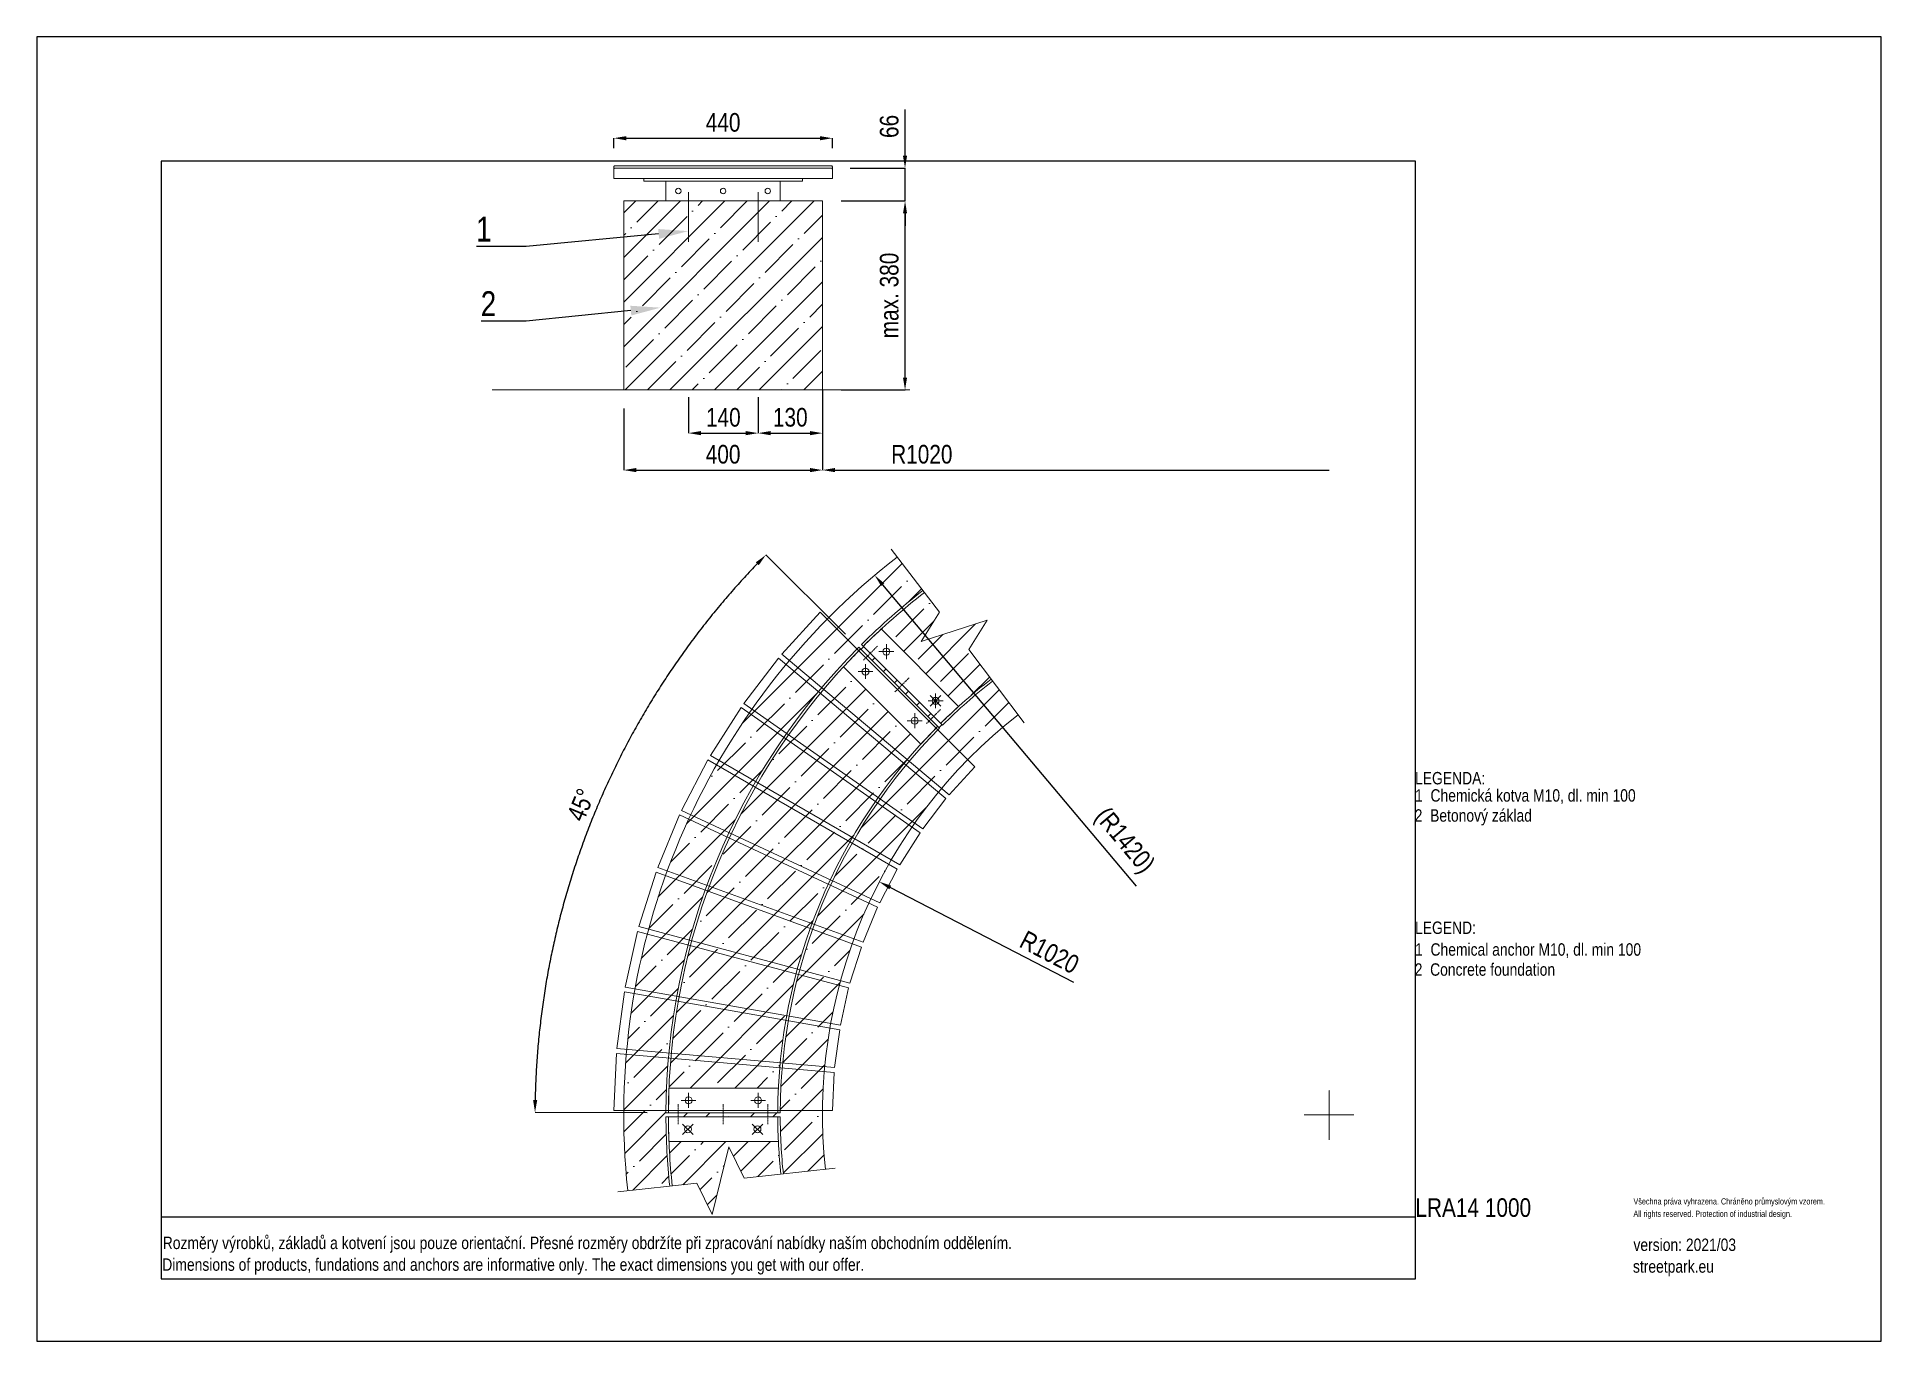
# Model space of a CAD drawing. Header units: millimetres. Extents: x 22162 to 37591, y 3160 to 7360.
# Drawn here: x 22162 to 28102, y 3160 to 7360 of the extents above.
import ezdxf
from ezdxf import colors
from ezdxf.entities.mleader import LeaderData, LeaderLine
from ezdxf.lldxf.tags import DXFTag
from ezdxf.math import Vec2, Vec3

# ---------------------------------------------------------------- set-up
doc = ezdxf.new("R2010")
doc.units = ezdxf.units.MM
doc.header["$LTSCALE"] = 0.3
doc.linetypes.add('ACAD_ISO10W100', pattern=[18.5, 12, -3, 0.5, -3])
doc.linetypes.add('INCONTINUOUS', pattern=[200000.001, 200000, -0.001])
doc.layers.add('DREVO', color=7, linetype='Continuous')
for name, color, linetype, lineweight in [('KOTY', 3, 'INCONTINUOUS', 9), ('OBRYSOVA', 7, 'Continuous', 9), ('OSY', 7, 'ACAD_ISO10W100', 15), ('Visible', 7, 'Continuous', 18)]:
    doc.layers.add(name, color=color, linetype=linetype, lineweight=lineweight)
doc.layers.add('Nekreslit', color=6, linetype='Continuous', plot=False)
doc.layers.add('SRAFY', color=7, linetype='Continuous', lineweight=9, true_color=0x5b5b5b)
doc.styles.add('SEACAD_Arial', font='arial.ttf', dxfattribs={"width": 0.8})
tags = doc.linetypes.add('CENTER2', pattern=[28.575, 19.05, -3.175, 3.175, -3.175]).pattern_tags.tags
tags[10:11] = [DXFTag(74, 4), DXFTag(75, 0), DXFTag(340, '0'), DXFTag(46, 0.0), DXFTag(50, 0.0), DXFTag(44, 0.0), DXFTag(45, 0.0)]
tags[8:9] = [DXFTag(74, 4), DXFTag(75, 0), DXFTag(340, '0'), DXFTag(46, 0.0), DXFTag(50, 0.0), DXFTag(44, 0.0), DXFTag(45, 0.0)]
tags[6:7] = [DXFTag(74, 4), DXFTag(75, 0), DXFTag(340, '0'), DXFTag(46, 0.0), DXFTag(50, 0.0), DXFTag(44, 0.0), DXFTag(45, 0.0)]
tags[4:5] = [DXFTag(74, 4), DXFTag(75, 0), DXFTag(340, '0'), DXFTag(46, 0.0), DXFTag(50, 0.0), DXFTag(44, 0.0), DXFTag(45, 0.0)]
tags = doc.linetypes.add('HIDDEN2', pattern=[4.7625, 3.175, -1.5875]).pattern_tags.tags
tags[6:7] = [DXFTag(74, 4), DXFTag(75, 0), DXFTag(340, '0'), DXFTag(46, 0.0), DXFTag(50, 0.0), DXFTag(44, 0.0), DXFTag(45, 0.0)]
tags[4:5] = [DXFTag(74, 4), DXFTag(75, 0), DXFTag(340, '0'), DXFTag(46, 0.0), DXFTag(50, 0.0), DXFTag(44, 0.0), DXFTag(45, 0.0)]
doc.dimstyles.new('ISO-25', dxfattribs={"dimtxt": 1.6, "dimasz": 2, "dimexe": 0.5, "dimexo": 1.5, "dimtad": 1, "dimdec": 0, "dimtxsty": 'SEACAD_Arial', "dimcen": 2, "dimadec": 0, "dimazin": 0, "dimtfac": 1, "dimtdec": 0, "dimtmove": 0, "dimatfit": 3, "dimfxl": 1, "dimarcsym": 0})

# ---------------------------------------------------------------- blocks, each defined once
blk = doc.blocks.new('*D178')
at = {"layer": 'Defpoints', "color": 0, "transparency": 16777216}
for p in [(24692.3, 6831.1), (24958.3, 6831.1), (24692.3, 6222.6)]:
    blk.add_point(p, dxfattribs=at)
at = {"layer": 'KOTY', "color": 0, "lineweight": -2, "transparency": 16777216}
for p, q in [((24752.3, 6831.1), (24958.3, 6831.1)), ((24958.3, 6262.6), (24958.3, 6791.1)), ((24752.3, 6222.6), (24958.3, 6222.6))]:
    blk.add_line(p, q, dxfattribs=at)
at = {"layer": 'KOTY', "color": 0, "transparency": 16777216}
for points in [[(24951.6, 6791.1), (24964.9, 6791.1), (24958.3, 6831.1)], [(24951.6, 6262.6), (24964.9, 6262.6), (24958.3, 6222.6)]]:
    blk.add_solid(points, dxfattribs=at)
at = {"layer": 'KOTY', "color": 0, "transparency": 16777216, "insert": (24907.6, 6526.8), "char_height": 60, "attachment_point": 5, "rotation": 90, "style": 'SEACAD_Arial'}
blk.add_mtext('max. 380', dxfattribs=at)
blk = doc.blocks.new('*D179')
at = {"layer": 'Defpoints', "color": 0, "transparency": 16777216}
for p in [(24052.3, 6222.6), (24692.3, 6222.6), (24692.3, 5964.5)]:
    blk.add_point(p, dxfattribs=at)
at = {"layer": 'KOTY', "color": 0, "lineweight": -2, "transparency": 16777216}
for p, q in [((24052.3, 6162.6), (24052.3, 5964.5)), ((24692.3, 6162.6), (24692.3, 5964.5)), ((24092.3, 5964.5), (24652.3, 5964.5))]:
    blk.add_line(p, q, dxfattribs=at)
at = {"layer": 'KOTY', "color": 0, "transparency": 16777216}
for points in [[(24092.3, 5971.2), (24092.3, 5957.9), (24052.3, 5964.5)], [(24652.3, 5971.2), (24652.3, 5957.9), (24692.3, 5964.5)]]:
    blk.add_solid(points, dxfattribs=at)
at = {"layer": 'KOTY', "color": 0, "transparency": 16777216, "insert": (24372.3, 6015.2), "char_height": 60, "attachment_point": 5, "style": 'SEACAD_Arial'}
blk.add_mtext('400', dxfattribs=at)
blk = doc.blocks.new('*D180')
at = {"layer": 'Defpoints', "color": 0, "transparency": 16777216}
for p in [(24721.1, 6936.7), (24958.3, 6936.7), (24692.3, 6831.1)]:
    blk.add_point(p, dxfattribs=at)
at = {"layer": 'KOTY', "color": 0, "lineweight": -2, "transparency": 16777216}
for p, q in [((24958.3, 6976.7), (24958.3, 7125.7)), ((24781.1, 6936.7), (24958.3, 6936.7)), ((24958.3, 6831.1), (24958.3, 6936.7)), ((24752.3, 6831.1), (24958.3, 6831.1)), ((24958.3, 6791.1), (24958.3, 6751.1))]:
    blk.add_line(p, q, dxfattribs=at)
at = {"layer": 'KOTY', "color": 0, "transparency": 16777216}
for points in [[(24951.6, 6976.7), (24964.9, 6976.7), (24958.3, 6936.7)], [(24951.6, 6791.1), (24964.9, 6791.1), (24958.3, 6831.1)]]:
    blk.add_solid(points, dxfattribs=at)
at = {"layer": 'KOTY', "color": 0, "transparency": 16777216, "insert": (24907.6, 7071.2), "char_height": 60, "attachment_point": 5, "rotation": 90, "style": 'SEACAD_Arial'}
blk.add_mtext('66', dxfattribs=at)
blk = doc.blocks.new('*D181')
at = {"layer": 'Defpoints', "color": 0, "transparency": 16777216}
for p in [(24724.3, 7033.3), (24020.3, 6941.5), (24724.3, 6941.5)]:
    blk.add_point(p, dxfattribs=at)
at = {"layer": 'KOTY', "color": 0, "lineweight": -2, "transparency": 16777216}
for p, q in [((24020.3, 7001.5), (24020.3, 7033.3)), ((24060.3, 7033.3), (24684.3, 7033.3)), ((24724.3, 7001.5), (24724.3, 7033.3))]:
    blk.add_line(p, q, dxfattribs=at)
at = {"layer": 'KOTY', "color": 0, "transparency": 16777216}
for points in [[(24060.3, 7039.9), (24060.3, 7026.6), (24020.3, 7033.3)], [(24684.3, 7039.9), (24684.3, 7026.6), (24724.3, 7033.3)]]:
    blk.add_solid(points, dxfattribs=at)
at = {"layer": 'KOTY', "color": 0, "transparency": 16777216, "insert": (24372.3, 7083.9), "char_height": 60, "attachment_point": 5, "style": 'SEACAD_Arial'}
blk.add_mtext('440', dxfattribs=at)
blk = doc.blocks.new('*D182')
at = {"layer": 'Defpoints', "color": 0, "transparency": 16777216}
for p in [(24809.3, 5394), (24107.9, 5164.8), (24188.2, 3894.6), (26324.2, 3888.2)]:
    blk.add_point(p, dxfattribs=at)
at = {"layer": 'KOTY', "color": 0, "lineweight": -2, "transparency": 16777216}
for p, q in [((24766.8, 5436.3), (24510.2, 5691.3)), ((24128.2, 3894.8), (23766.5, 3895.9))]:
    blk.add_line(p, q, dxfattribs=at)
blk.add_arc((26324.2, 3888.2), 2557.7, 136.06803, 178.93059, dxfattribs=at)
at = {"layer": 'KOTY', "color": 0, "transparency": 16777216}
for points in [[(24477.5, 5667.4), (24487, 5658.1), (24510.2, 5691.3)], [(23773.6, 3935.8), (23760.3, 3936), (23766.5, 3895.9)]]:
    blk.add_solid(points, dxfattribs=at)
at = {"layer": 'KOTY', "color": 0, "transparency": 16777216, "insert": (23914.5, 4886.3), "char_height": 60, "attachment_point": 5, "rotation": 67.49931, "style": 'SEACAD_Arial'}
blk.add_mtext('45°', dxfattribs=at)
blk = doc.blocks.new('*D183')
at = {"layer": 'Defpoints', "color": 0, "transparency": 16777216}
for p in [(24261, 6699.9), (24485.1, 6699.9), (24485.1, 6083.5)]:
    blk.add_point(p, dxfattribs=at)
at = {"layer": 'KOTY', "color": 0, "lineweight": -2, "transparency": 16777216}
for p, q in [((24261, 6199.9), (24261, 6083.5)), ((24485.1, 6199.9), (24485.1, 6083.5)), ((24301, 6083.5), (24445.1, 6083.5))]:
    blk.add_line(p, q, dxfattribs=at)
at = {"layer": 'KOTY', "color": 0, "transparency": 16777216}
for points in [[(24301, 6090.2), (24301, 6076.8), (24261, 6083.5)], [(24445.1, 6090.2), (24445.1, 6076.8), (24485.1, 6083.5)]]:
    blk.add_solid(points, dxfattribs=at)
at = {"layer": 'KOTY', "color": 0, "transparency": 16777216, "insert": (24373, 6134.1), "char_height": 60, "attachment_point": 5, "style": 'SEACAD_Arial'}
blk.add_mtext('140', dxfattribs=at)
blk = doc.blocks.new('*D184')
at = {"layer": 'Defpoints', "color": 0, "transparency": 16777216}
for p in [(24485.1, 6699.9), (24692.3, 6699.9), (24692.3, 6083.5)]:
    blk.add_point(p, dxfattribs=at)
at = {"layer": 'KOTY', "color": 0, "lineweight": -2, "transparency": 16777216}
for p, q in [((24485.1, 6199.9), (24485.1, 6083.5)), ((24692.3, 6199.9), (24692.3, 6083.5)), ((24525.1, 6083.5), (24652.3, 6083.5))]:
    blk.add_line(p, q, dxfattribs=at)
at = {"layer": 'KOTY', "color": 0, "transparency": 16777216}
for points in [[(24525.1, 6090.2), (24525.1, 6076.8), (24485.1, 6083.5)], [(24652.3, 6090.2), (24652.3, 6076.8), (24692.3, 6083.5)]]:
    blk.add_solid(points, dxfattribs=at)
at = {"layer": 'KOTY', "color": 0, "transparency": 16777216, "insert": (24588.7, 6134.2), "char_height": 60, "attachment_point": 5, "style": 'SEACAD_Arial'}
blk.add_mtext('130', dxfattribs=at)
blk = doc.blocks.new('*D185')
at = {"layer": 'Defpoints', "color": 0, "transparency": 16777216}
for p in [(24875.1, 4638.9), (26324.2, 3888.2)]:
    blk.add_point(p, dxfattribs=at)
at = {"layer": 'KOTY', "color": 0, "lineweight": -2, "transparency": 16777216}
blk.add_line((25502.1, 4314.1), (24910.7, 4620.5), dxfattribs=at)
at = {"layer": 'KOTY', "color": 0, "transparency": 16777216}
blk.add_solid([(24913.7, 4626.4), (24907.6, 4614.6), (24875.1, 4638.9)], dxfattribs=at)
at = {"layer": 'KOTY', "color": 0, "transparency": 16777216, "insert": (25423.7, 4411.7), "char_height": 60, "attachment_point": 5, "rotation": 332.61299, "style": 'SEACAD_Arial'}
blk.add_mtext('R1020', dxfattribs=at)
blk = doc.blocks.new('*D186')
at = {"layer": 'Defpoints', "color": 0, "transparency": 16777216}
for p in [(24860.5, 5625.9), (26324.2, 3888.2)]:
    blk.add_point(p, dxfattribs=at)
at = {"layer": 'KOTY', "color": 0, "lineweight": -2, "transparency": 16777216}
blk.add_line((25704.2, 4624.3), (24886.3, 5595.3), dxfattribs=at)
at = {"layer": 'KOTY', "color": 0, "transparency": 16777216}
blk.add_solid([(24891.4, 5599.6), (24881.2, 5591), (24860.5, 5625.9)], dxfattribs=at)
at = {"layer": 'KOTY', "color": 0, "transparency": 16777216, "insert": (25660.8, 4767.9), "char_height": 60, "attachment_point": 5, "rotation": 310.108, "style": 'SEACAD_Arial'}
blk.add_mtext('(R1420)', dxfattribs=at)
blk = doc.blocks.new('*D188')
at = {"layer": 'Defpoints', "color": 0, "transparency": 16777216}
for p in [(24692.3, 6222.6), (26324.2, 5964.5), (26324.2, 3888.2)]:
    blk.add_point(p, dxfattribs=at)
at = {"layer": 'KOTY', "color": 0, "lineweight": -2, "transparency": 16777216}
for p, q in [((24692.3, 6222.6), (24692.3, 5964.5)), ((24732.3, 5964.5), (26324.2, 5964.5))]:
    blk.add_line(p, q, dxfattribs=at)
at = {"layer": 'KOTY', "color": 0, "transparency": 16777216}
blk.add_solid([(24732.3, 5971.2), (24732.3, 5957.9), (24692.3, 5964.5)], dxfattribs=at)
at = {"layer": 'KOTY', "color": 0, "transparency": 16777216, "insert": (25012.3, 6015.2), "char_height": 60, "attachment_point": 5, "style": 'SEACAD_Arial'}
blk.add_mtext('R1020', dxfattribs=at)
blk = doc.blocks.new('_None')

msp = doc.modelspace()

# ---------------------------------------------------------------- hatches: boundary and pattern name
at = {"layer": 'SRAFY'}
h = msp.add_hatch(dxfattribs=at)
h.set_pattern_fill('ANSI35', color=256, scale=16, style=0)
h.set_pattern_definition([(45, (-12922.28, -1301.58), (-71.84205, 71.84205), []), (45, (-12850.44, -1301.58), (-71.84205, 71.84205), [127, -25.4, 0, -25.4])])
h.paths.add_polyline_path([(24540.3, 6831.1), (24692.3, 6831.1), (24692.3, 6222.6), (24052.3, 6222.6), (24052.3, 6831.1), (24204.3, 6831.1)])
h = msp.add_hatch(dxfattribs=at)
h.set_pattern_fill('ANSI35', color=256, scale=16, style=0)
h.set_pattern_definition([(45, (-15141.1, -3103.65), (-71.84205, 71.84205), []), (45, (-15069.25, -3103.65), (-71.84205, 71.84205), [127, -25.4, 0, -25.4])])
h.paths.add_polyline_path([(24188.2, 3881.8), (24228.1, 3881.8), (24228.1, 3894.6), (24188.2, 3894.6, -0.197348), (24809.3, 5394), (24837.6, 5365.7), (24846.7, 5374.8), (24818.4, 5403.1, -0.030812), (25016, 5576.7), (24932.7, 5684.2, 0.260461), (24065.4, 3644.2), (24200.6, 3658.8, -0.02615)])
h.paths.add_polyline_path([(25069.7, 5507.4), (25020.9, 5570.4, 0.021404), (24881.9, 5452.8), (25131, 5203.6, -0.019202), (25235.5, 5291.3), (25163.6, 5386.3), (25223.3, 5481), (25116.6, 5446.8), (25010, 5412.6)])
h.paths.add_polyline_path([(24846.7, 5374.8), (24837.6, 5365.7), (24939.4, 5263.9), (24948.5, 5273)], flags=17)
h.paths.add_polyline_path([(24948.5, 5273), (24939.4, 5263.9), (25041.3, 5162.1), (25050.3, 5171.1)], flags=17)
h.paths.add_polyline_path([(25322.4, 5176.5), (25240.3, 5284.9, 0.030462), (25078.6, 5142.9), (25050.3, 5171.1), (25041.3, 5162.1), (25069.6, 5133.8, 0.197035), (24556.2, 3894.6), (24516.1, 3894.6), (24516.1, 3881.8), (24556.2, 3881.8, 0.025998), (24566.4, 3698.4), (24701.7, 3713, -0.259983)])
h.paths.add_polyline_path([(25008.9, 5081.6), (24759.8, 5330.7, 0.177899), (24198, 3974.6), (24550.3, 3974.6, -0.173757)], flags=17)
h.paths.add_polyline_path([(24390.7, 3785.2), (24440.1, 3684.7), (24558.5, 3697.5, -0.014755), (24550.3, 3802), (24198, 3801.9, 0.016759), (24208.5, 3659.7), (24287.7, 3668.3), (24337.1, 3567.7), (24363.9, 3676.5)])
h.paths.add_polyline_path([(24372.1, 3894.6), (24228.1, 3894.6), (24228.1, 3881.8), (24372.1, 3881.8)], flags=17)
h.paths.add_polyline_path([(24516.1, 3894.6), (24372.1, 3894.6), (24372.1, 3881.8), (24516.1, 3881.8)], flags=17)

# ---------------------------------------------------------------- linework, layer by layer
at = {"layer": 'DREVO', "color": 43, "linetype": 'CENTER2', "lineweight": 9, "ltscale": 0.2}
for points in [[(24684.9, 5507.1), (24561.2, 5371.4), (25100.5, 4918.9), (25182.7, 5009.3), (24684.9, 5507.1)], [(24550.9, 5359.1), (24439.4, 5213.3), (25016.1, 4809.5), (25090.2, 4906.6), (24550.9, 5359.1)], [(24331.3, 5045.5), (24430.2, 5200.2), (25006.9, 4796.4), (24941, 4693.5), (24331.3, 5045.5)], [(24323.3, 5031.6), (24238.8, 4868.6), (24876.9, 4571.1), (24933, 4679.6), (24323.3, 5031.6)], [(24231.8, 4854.3), (24161.8, 4684.6), (24823.4, 4443.8), (24869.8, 4556.8), (24231.8, 4854.3)], [(24100.8, 4494.5), (24156.4, 4669.5), (24817.9, 4428.7), (24780.8, 4312.3), (24100.8, 4494.5)], [(24096.7, 4479.1), (24057.3, 4299.8), (24750.6, 4177.5), (24776.7, 4296.8), (24096.7, 4479.1)], [(24030.2, 4102), (24054.5, 4284), (24747.8, 4161.7), (24731.5, 4040.6), (24030.2, 4102)], [(24020.3, 3902.6), (24028.7, 4086.1), (24730.1, 4024.7), (24724.3, 3902.6), (24020.3, 3902.6)]]:
    msp.add_lwpolyline(points, dxfattribs=at)
at = {"layer": 'Nekreslit'}
msp.add_line((22562.1, 3559.6), (26602.1, 3559.6), dxfattribs=at)
for points in [[(22162.1, 3159.6), (28102.1, 3159.6), (28102.1, 7359.6), (22162.1, 7359.6)], [(22562.1, 3359.6), (26602.1, 3359.6), (26602.1, 6959.6), (22562.1, 6959.6)]]:
    msp.add_lwpolyline(points, close=True, dxfattribs=at)
at = {"layer": 'OBRYSOVA', "linetype": 'HIDDEN2', "lineweight": 5, "ltscale": 2, "transparency": 33554559}
msp.add_line((25131, 5203.6), (24881.9, 5452.8), dxfattribs=at)
at = {"layer": 'OBRYSOVA', "lineweight": 5, "transparency": 33554559}
for p, q in [((24874.1, 5379.9), (24922.1, 5379.9)), ((24898.1, 5355.9), (24898.1, 5403.9)), ((24807, 5315.8), (24855, 5315.8)), ((24831, 5291.8), (24831, 5339.8)), ((25039.6, 5204.5), (25073.5, 5238.5)), ((25039.6, 5238.5), (25073.5, 5204.5)), ((25056.6, 5197.5), (25056.6, 5245.5)), ((24989.5, 5133.3), (24989.5, 5181.3)), ((25032.6, 5221.5), (25080.6, 5221.5)), ((24965.5, 5157.3), (25013.5, 5157.3)), ((24237, 3934.6), (24285, 3934.6)), ((24261, 3910.6), (24261, 3958.6)), ((24461.1, 3934.6), (24509.1, 3934.6)), ((24485.1, 3910.6), (24485.1, 3958.6)), ((24275.9, 3824.8), (24241.9, 3858.7)), ((24241.9, 3824.8), (24275.9, 3858.7)), ((24499.9, 3824.8), (24466, 3858.7)), ((24466, 3824.8), (24499.9, 3858.7))]:
    msp.add_line(p, q, dxfattribs=at)
for centre in [(24898.1, 5379.9), (25056.6, 5221.5)]:
    msp.add_circle(centre, 11.2, dxfattribs=at)
at = {"layer": 'OBRYSOVA', "linetype": 'HIDDEN2', "lineweight": 5, "ltscale": 2, "transparency": 33554559}
for radius, start, end in [(2128, 132.67203, 134.82603), (1776, 132.2103, 134.79229)]:
    msp.add_arc((26324.2, 3888.2), radius, start, end, dxfattribs=at)
at = {"layer": 'OSY', "ltscale": 0.5}
for p, q in [((24261, 6859.9), (24261, 6699.9)), ((24485.1, 6859.9), (24485.1, 6699.9)), ((26324.2, 3808.2), (26324.2, 3968.2)), ((26244.2, 3888.2), (26404.2, 3888.2))]:
    msp.add_line(p, q, dxfattribs=at)
at = {"layer": 'OSY'}
for p, q in [((24869.3, 5397.4), (24824.1, 5352.2)), ((24971.1, 5295.6), (24925.9, 5250.4)), ((25073, 5193.8), (25027.7, 5148.5)), ((24228.1, 3922.4), (24228.1, 3858.4)), ((24372.1, 3922.4), (24372.1, 3858.4)), ((24516.1, 3922.4), (24516.1, 3858.4))]:
    msp.add_line(p, q, dxfattribs=at)
at = {"layer": 'SRAFY', "lineweight": 9}
msp.add_line((23628.6, 6222.6), (24973.8, 6222.6), dxfattribs=at)
at = {"layer": 'SRAFY', "linetype": 'HIDDEN2', "ltscale": 2}
for p, q in [((24913.1, 5709.5), (25069.7, 5507.4)), ((25069.7, 5507.4), (25010, 5412.6)), ((25116.6, 5446.8), (25223.3, 5481)), ((25163.6, 5386.3), (25223.3, 5481)), ((25116.6, 5446.8), (25010, 5412.6)), ((25163.6, 5386.3), (25341.7, 5151)), ((24363.9, 3676.5), (24390.7, 3785.2)), ((24440.1, 3684.7), (24390.7, 3785.2)), ((24440.1, 3684.7), (24733.5, 3716.4)), ((24033.5, 3640.8), (24287.7, 3668.3)), ((24287.7, 3668.3), (24337.1, 3567.7)), ((24363.9, 3676.5), (24337.1, 3567.7))]:
    msp.add_line(p, q, dxfattribs=at)
at = {"layer": 'SRAFY', "lineweight": 9}
msp.add_lwpolyline([(24692.3, 6222.6), (24052.3, 6222.6), (24052.3, 6831.1), (24692.3, 6831.1)], close=True, dxfattribs=at)
for radius, start in [(2272, 127.76738), (1632, 127.86991)]:
    msp.add_arc((26324.2, 3888.2), radius, start, 186.16323, dxfattribs=at)
at = {"layer": 'Visible'}
for p, q in [((24628.5, 6903.1), (24116.5, 6903.1)), ((24116.5, 6895.1), (24116.5, 6903.1)), ((24188.3, 6895.1), (24116.5, 6895.1)), ((24188.3, 6831.1), (24188.3, 6895.1)), ((24188.3, 6895.1), (24196.3, 6895.1)), ((24196.3, 6895.1), (24548.3, 6895.1)), ((24556.3, 6895.1), (24548.3, 6895.1)), ((24556.3, 6831.1), (24556.3, 6895.1)), ((24556.3, 6895.1), (24628.5, 6895.1)), ((24628.5, 6895.1), (24628.5, 6903.1)), ((24188.3, 6831.1), (24556.3, 6831.1)), ((25131, 5203.6), (24881.9, 5452.8)), ((25069.6, 5133.8), (24809.3, 5394)), ((24818.4, 5403.1), (25078.6, 5142.9)), ((24759.8, 5330.7), (25008.9, 5081.6)), ((24550.3, 3974.6), (24198, 3974.6)), ((24188.2, 3894.6), (24556.2, 3894.6)), ((24556.2, 3881.8), (24188.3, 3881.8)), ((24198, 3801.9), (24550.3, 3802))]:
    msp.add_line(p, q, dxfattribs=at)
for points in [[(24716.3, 6903.1), (24724.3, 6903.1), (24724.3, 6941.5, 0.414214), (24721.1, 6944.7), (24023.5, 6944.7, 0.414214), (24020.3, 6941.5), (24020.3, 6903.1), (24028.3, 6903.1)], [(24020.3, 6903.1), (24724.3, 6903.1), (24724.3, 6933.5, 0.414214), (24721.1, 6936.7), (24023.5, 6936.7, 0.414214), (24020.3, 6933.5), (24020.3, 6903.1), (24020.3, 6903.1)]]:
    msp.add_lwpolyline(points, format="xyb", dxfattribs=at)
for centre, radius in [((24228.3, 6863.1), 8.8), ((24372.3, 6863.1), 8.8), ((24516.3, 6863.1), 8.8), ((24898.1, 5379.9), 11.2), ((24831, 5315.8), 11.2), ((25056.6, 5221.5), 11.2), ((24989.5, 5157.3), 11.2), ((24261, 3934.6), 11.2), ((24485.1, 3934.6), 11.2), ((24258.9, 3841.8), 11.2), ((24483, 3841.8), 11.2)]:
    msp.add_circle(centre, radius, dxfattribs=at)
for centre, radius, start, end in [((26324.2, 3888.2), 2136, 127.76737, 134.82665), ((26324.2, 3888.2), 2128, 127.76737, 134.82603), ((26324.2, 3888.2), 2128, 132.67203, 134.82603), ((26324.2, 3888.2), 2136, 135.17157, 179.82665), ((26324.2, 3888.2), 2128, 135.17199, 179.82665), ((26324.5, 3887.9), 2128.3, 135.17238, 137.32248), ((26324.2, 3888.2), 1776, 127.80999, 134.79326), ((26324.2, 3888.2), 1768, 127.81309, 134.79229), ((26324.2, 3888.2), 1776, 132.2103, 134.79229), ((26324.2, 3888.2), 1776, 135.20635, 179.79229), ((26324.2, 3888.2), 1768, 135.20635, 179.79229), ((26324.1, 3888.3), 1775.8, 135.20611, 137.78187), ((26324.2, 3888.2), 2128, 177.67203, 179.82665), ((26324.2, 3888.2), 1776, 177.2103, 179.79229), ((26324.2, 3888.2), 2136, 180.17199, 186.16325), ((26324.5, 3888.2), 2128.3, 180.17238, 182.32248), ((26324.2, 3888.2), 2128, 180.17199, 186.16325), ((26324.2, 3888.2), 1776, 180.20635, 186.16325), ((26324.2, 3888.2), 1768, 180.20635, 186.16325)]:
    msp.add_arc(centre, radius, start, end, dxfattribs=at)

# ---------------------------------------------------------------- texts
at = {"style": 'SEACAD_Arial', "width": 0.8}
for s, height, p in [('LEGENDA:', 40, (26601, 4952.4)), ('1  Chemická kotva M10, dl. min 100', 40, (26601, 4896.8)), ('2  Betonový základ', 40, (26599.8, 4832.3)), ('LEGEND:', 40, (26601, 4470.7)), ('1  Chemical anchor M10, dl. min 100', 40, (26601, 4400.7)), ('2  Concrete foundation', 40, (26599.8, 4336.2)), ('LRA14 1000', 60, (26602.1, 3559.6)), ('All rights reserved. Protection of industrial design.', 20, (27304.4, 3559.6)), ('Všechna práva vyhrazena. Chráněno průmyslovým vzorem.', 20, (27304.4, 3599.6)), ('Rozměry výrobků, základů a kotvení jsou pouze orientační. Přesné rozměry obdržíte při zpracování nabídky naším obchodním oddělením.', 39.9982, (22567.5, 3455.9)), ('version: 2021/03', 40, (27304.4, 3449.8)), ('Dimensions of products, fundations and anchors are informative only. The exact dimensions you get with our offer.', 39.9982, (22565.9, 3386)), ('streetpark.eu', 40, (27302.8, 3379.9))]:
    msp.add_text(s, height=height, dxfattribs=at).set_placement(p)

# ---------------------------------------------------------------- dimensions: what is measured, and where the dimension line sits
at = {"layer": 'KOTY'}
dim = msp.add_linear_dim(base=(24724.3, 7033.3), p1=(24020.3, 6941.5), p2=(24724.3, 6941.5), angle=360, dimstyle='ISO-25', override={"dimtxt": 3, "dimexe": 0, "dimexo": 3, "dimgap": 1, "dimlfac": 0.625, "dimsah": 1}, dxfattribs=at)
dim.commit()
dim.dimension.update_dxf_attribs({"geometry": '*D181', "text_midpoint": (24372.3, 7033.3), "dimtype": 160})
dim = msp.add_linear_dim(base=(24958.3, 6936.7), p1=(24692.3, 6831.1), p2=(24721.1, 6936.7), angle=90, dimstyle='ISO-25', override={"dimtxt": 3, "dimexe": 0, "dimexo": 3, "dimgap": 1, "dimlfac": 0.625, "dimsah": 1}, dxfattribs=at)
dim.commit()
dim.dimension.update_dxf_attribs({"geometry": '*D180', "text_midpoint": (24907.6, 7071.2)})
dim = msp.add_linear_dim(base=(24958.3, 6831.1), p1=(24692.3, 6222.6), p2=(24692.3, 6831.1), angle=90, text='max. <>', dimstyle='ISO-25', override={"dimtxt": 3, "dimexe": 0, "dimexo": 3, "dimgap": 1, "dimlfac": 0.625, "dimsah": 1}, dxfattribs=at)
dim.commit()
dim.dimension.update_dxf_attribs({"geometry": '*D178', "text_midpoint": (24958.3, 6526.8), "dimtype": 160})
for base, p1, p2, override, picture, middle in [((24485.1, 6083.5), (24261, 6699.9), (24485.1, 6699.9), {"dimtxt": 3, "dimexe": 0, "dimexo": 25, "dimgap": 1, "dimlfac": 0.625, "dimsah": 1}, '*D183', (24373, 6083.5)), ((24692.2737, 6083.5035), (24485.0601, 6699.8865), (24692.2737, 6699.8865), {"dimtxt": 3, "dimexe": 0, "dimexo": 25, "dimgap": 1, "dimlfac": 0.625, "dimsah": 1}, '*D184', (24588.6669, 6083.5035)), ((24692.3, 5964.5), (24052.3, 6222.6), (24692.3, 6222.6), {"dimtxt": 3, "dimexe": 0, "dimexo": 3, "dimgap": 1, "dimlfac": 0.625, "dimsah": 1}, '*D179', (24372.3, 5964.5))]:
    dim = msp.add_linear_dim(base=base, p1=p1, p2=p2, dimstyle='ISO-25', override=override, dxfattribs=at)
    dim.commit()
    dim.dimension.update_dxf_attribs({"geometry": picture, "text_midpoint": middle, "dimtype": 160})
dim = msp.add_linear_dim(base=(26324.2, 5964.5), p1=(24692.3, 6222.6), p2=(26324.2, 3888.2), text='R1020', dimstyle='ISO-25', override={"dimtxt": 3, "dimexe": 0, "dimexo": 0, "dimgap": 1, "dimlfac": 0.625, "dimblk2": 'None', "dimsah": 1, "dimse2": 1}, dxfattribs=at)
dim.commit()
dim.dimension.update_dxf_attribs({"geometry": '*D188', "text_midpoint": (25012.3, 5964.5), "dimtype": 160})
dim = msp.add_angular_dim_3p(base=(24107.9, 5164.8), center=(26324.2, 3888.2), p1=(24188.2, 3894.6), p2=(24809.3, 5394), dimstyle='ISO-25', override={"dimtxt": 3, "dimexe": 0, "dimexo": 3, "dimgap": 1, "dimlfac": 0.625, "dimsah": 1}, dxfattribs=at)
dim.commit()
dim.dimension.update_dxf_attribs({"geometry": '*D182', "text_midpoint": (23961.2, 4867), "dimtype": 165})
dim = msp.add_radius_dim(center=(26324.2, 3888.2), mpoint=(24860.5, 5625.9), text='(<>)', dimstyle='ISO-25', override={"dimtxt": 3, "dimexe": 0, "dimexo": 3, "dimgap": 1, "dimlfac": 0.625, "dimsah": 1}, dxfattribs=at)
dim.commit()
dim.dimension.update_dxf_attribs({"geometry": '*D186', "text_midpoint": (25615.4, 4729.7), "dimtype": 164})
dim = msp.add_radius_dim(center=(26324.2, 3888.2), mpoint=(24875.1, 4638.9), dimstyle='ISO-25', override={"dimtxt": 3, "dimexe": 0, "dimexo": 3, "dimgap": 1, "dimlfac": 0.625, "dimsah": 1}, dxfattribs=at)
dim.commit()
dim.dimension.update_dxf_attribs({"geometry": '*D185', "text_midpoint": (25400.4, 4366.8), "dimtype": 164})

# ---------------------------------------------------------------- leaders
ml = msp.add_multileader_mtext('Standard')
ml.set_content('1', color=256, style='SEACAD_Arial')
ml.set_leader_properties()
ml.build(insert=Vec2(0, 0))
ml.multileader.update_dxf_attribs({"text_right_attachment_type": 6, "dogleg_length": 2, "arrow_head_size": 96, "scale": 20})
ctx = ml.context
ctx.base_point, ctx.scale, ctx.char_height, ctx.arrow_head_size, ctx.landing_gap_size, ctx.plane_origin = Vec3(23571, 6740.6), 20, 80, 96, 32, Vec3(24260.3, 6734.1)
ctx.right_attachment, ctx.text_align_type = 6, 2
notes = []
notes.append((ctx, [(0, (1, 1, 0), (23737.5, 6684.6), (-1, 0), 79, [(0, [(24260.3, 6734.1)], 0, [])])]))
ctx.mtext.insert, ctx.mtext.alignment, ctx.mtext.flow_direction = Vec3(23626.6, 6780.6), 3, 5
ml = msp.add_multileader_mtext('Standard')
ml.set_content('2', color=256, style='SEACAD_Arial')
ml.set_leader_properties()
ml.build(insert=Vec2(0, 0))
ml.multileader.update_dxf_attribs({"text_right_attachment_type": 6, "dogleg_length": 2, "arrow_head_size": 96, "scale": 20})
ctx = ml.context
ctx.base_point, ctx.scale, ctx.char_height, ctx.arrow_head_size, ctx.landing_gap_size, ctx.plane_origin = Vec3(23567.1, 6500.5), 20, 80, 96, 32, Vec3(24170.6, 6487.6)
ctx.right_attachment, ctx.text_align_type = 6, 2
notes.append((ctx, [(0, (1, 1, 0), (23737.5, 6444.5), (-1, 0), 64, [(0, [(24170.6, 6487.6)], 0, [])])]))
ctx.mtext.insert, ctx.mtext.alignment, ctx.mtext.flow_direction = Vec3(23641.5, 6540.5), 3, 5
for ctx, leaders in notes:
    for number, flags, end, landing, length, lines in leaders:
        leader = LeaderData()
        leader.index, (leader.has_last_leader_line, leader.has_dogleg_vector, leader.attachment_direction) = number, flags
        leader.last_leader_point, leader.dogleg_vector, leader.dogleg_length = Vec3(end), Vec3(landing), length
        for number, points, colour, breaks in lines:
            line = LeaderLine()
            line.index, line.vertices, line.color, line.breaks = number, Vec3.list(points), colors.encode_raw_color(colour), breaks
            leader.lines.append(line)
        ctx.leaders.append(leader)

doc.saveas('drawing.dxf')
